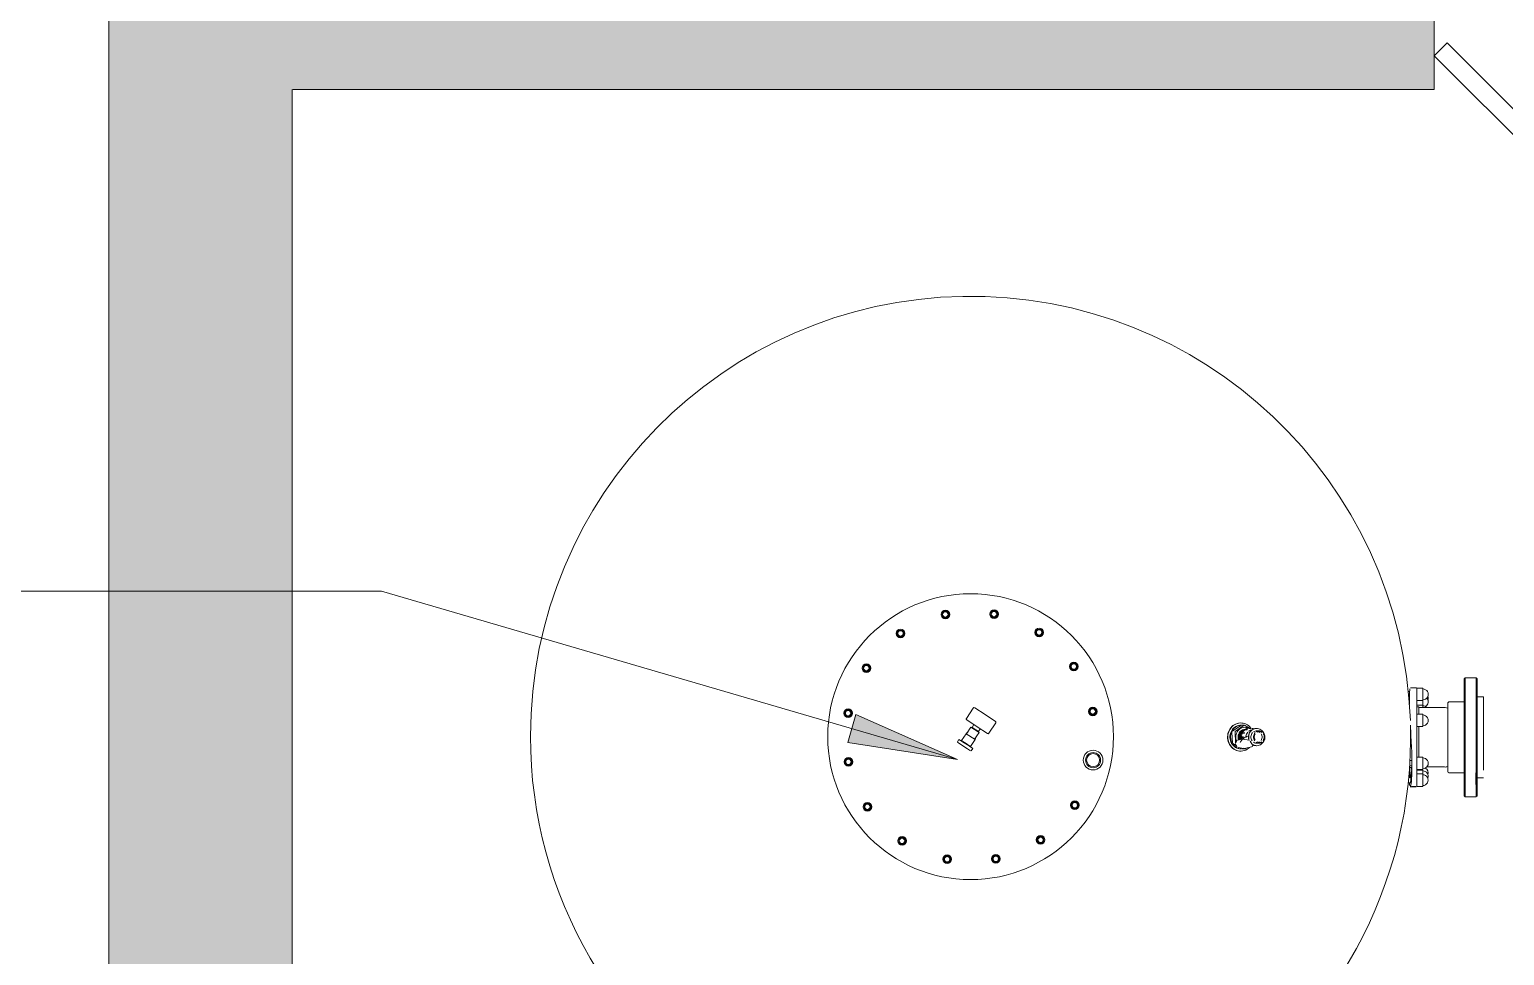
# Model space of a CAD drawing. Header units: millimetres. Extents: x 441156 to 441876, y 4514765 to 4515211.
# Drawn here: x 441238.11 to 441242.132, y 4514795.727 to 4514798.25 of the extents above; entities that cross this region are included whole.
import ezdxf

# ---------------------------------------------------------------- set-up
doc = ezdxf.new("R2010")
doc.units = ezdxf.units.MM
doc.linetypes.add('CONTINUA', pattern=[0])
for name, color, linetype, lineweight in [('_CAVITI-AUX', 2, 'Continuous', 5), ('A-DETL-THIN', 7, 'Continuous', 9), ('G-ANNO-TEXT', 7, 'Continuous', 9)]:
    doc.layers.add(name, color=color, linetype=linetype, lineweight=lineweight)
doc.layers.add('A-DETL', color=7, linetype='Continuous', lineweight=50, true_color=0x008000)

msp = doc.modelspace()

# ---------------------------------------------------------------- hatches: boundary and pattern name
at = {"layer": '_CAVITI-AUX', "linetype": 'CONTINUA'}
h = msp.add_hatch(color=254, dxfattribs=at)
h.dxf.hatch_style = 1
h.paths.add_polyline_path([(441245.72737469, 4514800.83348909), (441238.32672063, 4514800.83348909), (441238.32672063, 4514796.71957894), (441238.82672063, 4514796.71957894), (441238.82672063, 4514798.08601725), (441241.94041904, 4514798.08601725), (441241.94041904, 4514798.28601724), (441238.82672063, 4514798.28601724), (441238.82672063, 4514800.33348909), (441245.22737469, 4514800.33348909), (441245.22737469, 4514798.28601724), (441243.34041904, 4514798.28601724), (441243.34041904, 4514798.08601725), (441245.22737469, 4514798.08601725), (441245.22737469, 4514790.33348909), (441238.82672063, 4514790.33348909), (441238.82672063, 4514791.19053393), (441238.32672063, 4514791.19053393), (441238.32672063, 4514789.83348909), (441245.72737469, 4514789.83348909)])
h = msp.add_hatch(color=254, dxfattribs=at)
h.dxf.hatch_style = 1
h.paths.add_polyline_path([(441238.82672063, 4514796.71957894), (441238.32672063, 4514796.71957894), (441238.32672063, 4514795.63989034), (441238.82672063, 4514795.63989034)], flags=17)
at = {"layer": 'G-ANNO-TEXT'}
msp.add_hatch(color=256, dxfattribs=at).paths.add_polyline_path([(441240.64026266, 4514796.26104272), (441240.36336975, 4514796.38306825), (441240.34122211, 4514796.30724518)])

# ---------------------------------------------------------------- linework, layer by layer
at = {"layer": 'A-DETL', "color": 7, "lineweight": 18}
for p, q in [((441242.02517236, 4514796.48309943, -0.00000053), (441242.02222364, 4514796.48019799, -0.00000053)), ((441242.02222364, 4514796.48019799, -0.00000053), (441242.02222364, 4514796.16216147, -0.00000053)), ((441242.02482654, 4514796.15921275, -0.00000053), (441242.02482654, 4514796.48313884, -0.00000053)), ((441242.02482654, 4514796.48313884, -0.00000053), (441242.02508467, 4514796.41761742, -0.00000053)), ((441242.05462019, 4514796.48309943, -0.00000053), (441242.02517236, 4514796.48309943, -0.00000053)), ((441242.0545325, 4514796.41757801, -0.00000053), (441242.0545325, 4514796.48309943, -0.00000053)), ((441242.0545325, 4514796.48309943, -0.00000053), (441242.0545325, 4514796.15917334, -0.00000053)), ((441242.0571354, 4514796.4801507, -0.00000053), (441242.05462019, 4514796.48309943, -0.00000053)), ((441242.0571354, 4514796.16211418, -0.00000053), (441242.0571354, 4514796.4801507, -0.00000053)), ((441241.87326327, 4514796.44564602, -0.00000053), (441241.86995921, 4514796.44564602, -0.00000053)), ((441241.87313562, 4514796.444185, -0.00000053), (441241.87282576, 4514796.43729847, -0.00000053)), ((441241.87360378, 4514796.44954363, -0.00000053), (441241.87313562, 4514796.444185, -0.00000053)), ((441241.87419806, 4514796.45333264, -0.00000053), (441241.87360378, 4514796.44954363, -0.00000053)), ((441241.89190421, 4514796.4560267, -0.00000053), (441241.87545282, 4514796.4560267, -0.00000053)), ((441241.89188429, 4514796.45592805, -0.00000053), (441241.87866531, 4514796.45592805, -0.00000053)), ((441241.89335158, 4514796.45211532, -0.00000053), (441241.89335158, 4514796.42772539, -0.00000053)), ((441241.90950668, 4514796.45516802, -0.00000053), (441241.8933557, 4514796.45516802, -0.00000053)), ((441241.8933557, 4514796.45516802, -0.00000053), (441241.8933557, 4514796.42815845, -0.00000053)), ((441241.90950668, 4514796.42456855, -0.00000053), (441241.90950668, 4514796.45516802, -0.00000053)), ((441240.6835188, 4514796.40102584, -0.00000053), (441240.66490951, 4514796.37273212, -0.00000053)), ((441240.68759733, 4514796.40186796, -0.00000053), (441240.71589105, 4514796.38325866, -0.00000053)), ((441241.87282576, 4514796.43729847, -0.00000053), (441241.87270704, 4514796.42892837, -0.00000053)), ((441241.87270704, 4514796.42892837, -0.00000053), (441241.87280148, 4514796.4191502, -0.00000053)), ((441241.87280148, 4514796.4191502, -0.00000053), (441241.87301287, 4514796.4109981, -0.00000053)), ((441241.89335158, 4514796.42772539, -0.00000053), (441241.89325538, 4514796.38023085, -0.00000053)), ((441241.89841412, 4514796.40379917, -0.00000053), (441241.89330312, 4514796.40379917, -0.00000053)), ((441241.90948126, 4514796.40920556, -0.00000053), (441241.89331407, 4514796.40920556, -0.00000053)), ((441241.89333862, 4514796.42132469, -0.00000053), (441241.90950668, 4514796.42132469, -0.00000053)), ((441241.89841412, 4514796.38422543, -0.00000053), (441241.89841412, 4514796.40379917, -0.00000053)), ((441241.9705855, 4514796.40223022, -0.00000053), (441241.89841412, 4514796.40223022, -0.00000053)), ((441241.90948126, 4514796.40223022, -0.00000053), (441241.90948126, 4514796.40920556, -0.00000053)), ((441241.90949049, 4514796.40920556, -0.00000053), (441241.90949049, 4514796.42152526, -0.00000053)), ((441241.90950668, 4514796.42132469, -0.00000053), (441241.90950668, 4514796.42456855, -0.00000053)), ((441241.97771396, 4514796.227742, -0.00000053), (441241.97771396, 4514796.41473569, -0.00000053)), ((441242.02222364, 4514796.41762136, -0.00000053), (441241.98147637, 4514796.41762136, -0.00000053)), ((441242.07489763, 4514796.43153814, -0.00000053), (441242.057496, 4514796.43153814, -0.00000053)), ((441242.07489763, 4514796.23197636, -0.00000053), (441242.07489763, 4514796.43153814, -0.00000053)), ((441240.69404535, 4514796.3500443, -0.00000053), (441240.66575163, 4514796.36865359, -0.00000053)), ((441240.71589105, 4514796.38325866, -0.00000053), (441240.74418476, 4514796.36464937, -0.00000053)), ((441240.72641759, 4514796.33227713, -0.00000053), (441240.74502689, 4514796.36057085, -0.00000053)), ((441241.39893819, 4514796.35745473, -0.00000053), (441241.39523048, 4514796.3555399, -0.00000053)), ((441241.39979092, 4514796.35745359, -0.00000053), (441241.39608321, 4514796.35553876, -0.00000053)), ((441241.4028258, 4514796.35889005, -0.00000053), (441241.39893819, 4514796.35745473, -0.00000053)), ((441241.40367853, 4514796.35888891, -0.00000053), (441241.39979092, 4514796.35745359, -0.00000053)), ((441241.40684073, 4514796.35982644, -0.00000053), (441241.4028258, 4514796.35889005, -0.00000053)), ((441241.40769347, 4514796.35982529, -0.00000053), (441241.40367853, 4514796.35888891, -0.00000053)), ((441241.41092869, 4514796.36025123, -0.00000053), (441241.40684073, 4514796.35982644, -0.00000053)), ((441241.41178143, 4514796.36025009, -0.00000053), (441241.40769347, 4514796.35982529, -0.00000053)), ((441241.41588714, 4514796.36015753, -0.00000053), (441241.41178143, 4514796.36025009, -0.00000053)), ((441241.41995507, 4514796.3595489, -0.00000053), (441241.41588714, 4514796.36015753, -0.00000053)), ((441241.42393022, 4514796.3584324, -0.00000053), (441241.41995507, 4514796.3595489, -0.00000053)), ((441241.42775883, 4514796.35682315, -0.00000053), (441241.42393022, 4514796.3584324, -0.00000053)), ((441241.89323666, 4514796.36624061, -0.00000053), (441241.89323666, 4514796.24724959, -0.00000053)), ((441241.90941174, 4514796.38422543, -0.00000053), (441241.89326075, 4514796.38422543, -0.00000053)), ((441241.89326075, 4514796.38422543, -0.00000053), (441241.89326075, 4514796.35038211, -0.00000053)), ((441241.90941174, 4514796.35038211, -0.00000053), (441241.90941174, 4514796.38422543, -0.00000053)), ((441240.66394354, 4514796.33107174, -0.00000053), (441240.65180705, 4514796.31261932, -0.00000053)), ((441240.68854677, 4514796.31488975, -0.00000053), (441240.66394354, 4514796.33107174, -0.00000053)), ((441240.6773102, 4514796.34871507, -0.00000053), (441240.6651737, 4514796.33026264, -0.00000053)), ((441240.69945311, 4514796.33415127, -0.00000053), (441240.6773102, 4514796.34871507, -0.00000053)), ((441240.68057962, 4514796.34832703, -0.00000053), (441240.68543422, 4514796.355708, -0.00000053)), ((441240.69780189, 4514796.33699963, -0.00000053), (441240.68057962, 4514796.34832703, -0.00000053)), ((441240.68057962, 4514796.34832703, -0.00000053), (441240.68352849, 4514796.34607088, -0.00000053)), ((441240.68731661, 4514796.31569885, -0.00000053), (441240.69945311, 4514796.33415127, -0.00000053)), ((441240.72233907, 4514796.33143501, -0.00000053), (441240.69404535, 4514796.3500443, -0.00000053)), ((441240.69449742, 4514796.33885007, -0.00000053), (441240.69780189, 4514796.33699963, -0.00000053)), ((441240.69780189, 4514796.33699963, -0.00000053), (441240.70265648, 4514796.3443806, -0.00000053)), ((441241.37725997, 4514796.32722958, -0.00000053), (441241.37693513, 4514796.32279163, -0.00000053)), ((441241.37693513, 4514796.32279163, -0.00000053), (441241.37708774, 4514796.31834291, -0.00000053)), ((441241.37708774, 4514796.31834291, -0.00000053), (441241.37771574, 4514796.3139436, -0.00000053)), ((441241.37805787, 4514796.33159675, -0.00000053), (441241.37725997, 4514796.32722958, -0.00000053)), ((441241.37811271, 4514796.32722844, -0.00000053), (441241.37778787, 4514796.32279048, -0.00000053)), ((441241.37778787, 4514796.32279048, -0.00000053), (441241.37794048, 4514796.31834177, -0.00000053)), ((441241.37794048, 4514796.31834177, -0.00000053), (441241.37856848, 4514796.31394246, -0.00000053)), ((441241.37931804, 4514796.33583409, -0.00000053), (441241.37805787, 4514796.33159675, -0.00000053)), ((441241.37891061, 4514796.33159561, -0.00000053), (441241.37811271, 4514796.32722844, -0.00000053)), ((441241.38017078, 4514796.33583294, -0.00000053), (441241.37891061, 4514796.33159561, -0.00000053)), ((441241.38102343, 4514796.33988428, -0.00000053), (441241.37931804, 4514796.33583409, -0.00000053)), ((441241.38187617, 4514796.33988314, -0.00000053), (441241.38017078, 4514796.33583294, -0.00000053)), ((441241.38315099, 4514796.34369257, -0.00000053), (441241.38102343, 4514796.33988428, -0.00000053)), ((441241.38400373, 4514796.34369143, -0.00000053), (441241.38187617, 4514796.33988314, -0.00000053)), ((441241.38567195, 4514796.34720744, -0.00000053), (441241.38315099, 4514796.34369257, -0.00000053)), ((441241.38330941, 4514796.3245883, -0.00000053), (441241.38324716, 4514796.32043803, -0.00000053)), ((441241.38324716, 4514796.32043803, -0.00000053), (441241.383675, 4514796.31631332, -0.00000053)), ((441241.38386071, 4514796.32869599, -0.00000053), (441241.38330941, 4514796.3245883, -0.00000053)), ((441241.38489203, 4514796.33269363, -0.00000053), (441241.38386071, 4514796.32869599, -0.00000053)), ((441241.38652468, 4514796.3472063, -0.00000053), (441241.38400373, 4514796.34369143, -0.00000053)), ((441241.38638641, 4514796.33651561, -0.00000053), (441241.38489203, 4514796.33269363, -0.00000053)), ((441241.38523688, 4514796.32043537, -0.00000053), (441241.38529913, 4514796.32458564, -0.00000053)), ((441241.38566471, 4514796.31631065, -0.00000053), (441241.38523688, 4514796.32043537, -0.00000053)), ((441241.38529913, 4514796.32458564, -0.00000053), (441241.38585043, 4514796.32869332, -0.00000053)), ((441241.3885522, 4514796.35038137, -0.00000053), (441241.38567195, 4514796.34720744, -0.00000053)), ((441241.38585043, 4514796.32869332, -0.00000053), (441241.38688174, 4514796.33269097, -0.00000053)), ((441241.38831932, 4514796.34009914, -0.00000053), (441241.38638641, 4514796.33651561, -0.00000053)), ((441241.38940494, 4514796.35038023, -0.00000053), (441241.38652468, 4514796.3472063, -0.00000053)), ((441241.38688174, 4514796.33269097, -0.00000053), (441241.38837613, 4514796.33651294, -0.00000053)), ((441241.39065904, 4514796.3433854, -0.00000053), (441241.38831932, 4514796.34009914, -0.00000053)), ((441241.38837613, 4514796.33651294, -0.00000053), (441241.39030904, 4514796.34009648, -0.00000053)), ((441241.3917528, 4514796.35317143, -0.00000053), (441241.3885522, 4514796.35038137, -0.00000053)), ((441241.38900521, 4514796.33560138, -0.00000053), (441241.39001091, 4514796.30628467, -0.00000053)), ((441241.39260554, 4514796.35317029, -0.00000053), (441241.38940494, 4514796.35038023, -0.00000053)), ((441241.41306387, 4514796.35354881, -0.00000053), (441241.39014626, 4514796.3379408, -0.00000053)), ((441241.39030904, 4514796.34009648, -0.00000053), (441241.39264876, 4514796.34338274, -0.00000053)), ((441241.39336713, 4514796.34632043, -0.00000053), (441241.39065904, 4514796.3433854, -0.00000053)), ((441241.39523048, 4514796.3555399, -0.00000053), (441241.3917528, 4514796.35317143, -0.00000053)), ((441241.39608321, 4514796.35553876, -0.00000053), (441241.39260554, 4514796.35317029, -0.00000053)), ((441241.39264876, 4514796.34338274, -0.00000053), (441241.39535685, 4514796.34631777, -0.00000053)), ((441241.39639913, 4514796.34885603, -0.00000053), (441241.39336713, 4514796.34632043, -0.00000053)), ((441241.39535685, 4514796.34631777, -0.00000053), (441241.39838885, 4514796.34885336, -0.00000053)), ((441241.39970525, 4514796.35095056, -0.00000053), (441241.39639913, 4514796.34885603, -0.00000053)), ((441241.39749477, 4514796.33669186, -0.00000053), (441241.39857157, 4514796.3053025, -0.00000053)), ((441241.4226183, 4514796.35423688, -0.00000053), (441241.39781224, 4514796.33734274, -0.00000053)), ((441241.39838885, 4514796.34885336, -0.00000053), (441241.40169497, 4514796.3509479, -0.00000053)), ((441241.39967744, 4514796.32560358, -0.00000053), (441241.39944722, 4514796.32191444, -0.00000053)), ((441241.39944722, 4514796.32191444, -0.00000053), (441241.39969284, 4514796.31822658, -0.00000053)), ((441241.40037903, 4514796.3292222, -0.00000053), (441241.39967744, 4514796.32560358, -0.00000053)), ((441241.39969284, 4514796.31822658, -0.00000053), (441241.40040954, 4514796.31461177, -0.00000053)), ((441241.40323122, 4514796.35256964, -0.00000053), (441241.39970525, 4514796.35095056, -0.00000053)), ((441241.40153833, 4514796.33269986, -0.00000053), (441241.40037903, 4514796.3292222, -0.00000053)), ((441241.40313278, 4514796.33596887, -0.00000053), (441241.40153833, 4514796.33269986, -0.00000053)), ((441241.40169497, 4514796.3509479, -0.00000053), (441241.40522094, 4514796.35256697, -0.00000053)), ((441241.40513135, 4514796.33896561, -0.00000053), (441241.40313278, 4514796.33596887, -0.00000053)), ((441241.40691913, 4514796.35368668, -0.00000053), (441241.40323122, 4514796.35256964, -0.00000053)), ((441241.40749513, 4514796.34163174, -0.00000053), (441241.40513135, 4514796.33896561, -0.00000053)), ((441241.40522094, 4514796.35256697, -0.00000053), (441241.40890885, 4514796.35368401, -0.00000053)), ((441241.40578976, 4514796.32037972, -0.00000053), (441241.40579927, 4514796.3236971, -0.00000053)), ((441241.40627126, 4514796.31710376, -0.00000053), (441241.40578976, 4514796.32037972, -0.00000053)), ((441241.40579927, 4514796.3236971, -0.00000053), (441241.40629953, 4514796.32696998, -0.00000053)), ((441241.40728124, 4514796.31377802, -0.00000053), (441241.40627126, 4514796.31710376, -0.00000053)), ((441241.40629953, 4514796.32696998, -0.00000053), (441241.40727759, 4514796.33011361, -0.00000053)), ((441241.41070842, 4514796.35428333, -0.00000053), (441241.40691913, 4514796.35368668, -0.00000053)), ((441241.40727759, 4514796.33011361, -0.00000053), (441241.40870813, 4514796.33304655, -0.00000053)), ((441241.41017812, 4514796.34391538, -0.00000053), (441241.40749513, 4514796.34163174, -0.00000053)), ((441241.40766316, 4514796.32053311, -0.00000053), (441241.40799704, 4514796.32557129, -0.00000053)), ((441241.40846575, 4514796.31557934, -0.00000053), (441241.40766316, 4514796.32053311, -0.00000053)), ((441241.40799704, 4514796.32557129, -0.00000053), (441241.40945486, 4514796.33039537, -0.00000053)), ((441241.40870813, 4514796.33304655, -0.00000053), (441241.41055408, 4514796.33569284, -0.00000053)), ((441241.40890885, 4514796.35368401, -0.00000053), (441241.41269814, 4514796.35428067, -0.00000053)), ((441241.40945486, 4514796.33039537, -0.00000053), (441241.41195143, 4514796.33471549, -0.00000053)), ((441241.41312809, 4514796.34577208, -0.00000053), (441241.41017812, 4514796.34391538, -0.00000053)), ((441241.41313711, 4514796.35438458, -0.00000053), (441241.41070842, 4514796.35428333, -0.00000053)), ((441241.41195143, 4514796.33471549, -0.00000053), (441241.41534349, 4514796.33827016, -0.00000053)), ((441241.41259733, 4514796.32076171, -0.00000053), (441241.41267491, 4514796.3243075, -0.00000053)), ((441241.41299682, 4514796.31724158, -0.00000053), (441241.41259733, 4514796.32076171, -0.00000053)), ((441241.41267491, 4514796.3243075, -0.00000053), (441241.41322789, 4514796.32780336, -0.00000053)), ((441241.41269814, 4514796.35428067, -0.00000053), (441241.41512683, 4514796.35438458, -0.00000053)), ((441241.41276765, 4514796.33798396, -0.00000053), (441241.41529149, 4514796.33986056, -0.00000053)), ((441241.41628764, 4514796.3471657, -0.00000053), (441241.41312809, 4514796.34577208, -0.00000053)), ((441241.41322789, 4514796.32780336, -0.00000053), (441241.4142445, 4514796.3311748, -0.00000053)), ((441241.4142445, 4514796.3311748, -0.00000053), (441241.41570306, 4514796.33434996, -0.00000053)), ((441241.4226183, 4514796.35423688, -0.00000053), (441241.41428742, 4514796.35423688, -0.00000053)), ((441241.4148713, 4514796.32075867, -0.00000053), (441241.41494887, 4514796.32430445, -0.00000053)), ((441241.41527078, 4514796.31723853, -0.00000053), (441241.4148713, 4514796.32075867, -0.00000053)), ((441241.41494887, 4514796.32430445, -0.00000053), (441241.41550186, 4514796.32780032, -0.00000053)), ((441241.41529149, 4514796.33986056, -0.00000053), (441241.41806025, 4514796.34127403, -0.00000053)), ((441241.41534349, 4514796.33827016, -0.00000053), (441241.4194352, 4514796.34084927, -0.00000053)), ((441241.41550186, 4514796.32780032, -0.00000053), (441241.41651846, 4514796.33117176, -0.00000053)), ((441241.41552341, 4514796.32207876, -0.00000053), (441241.42063983, 4514796.32207876, -0.00000053)), ((441241.42070818, 4514796.32007943, -0.00000053), (441241.41559177, 4514796.32007943, -0.00000053)), ((441241.41570306, 4514796.33434996, -0.00000053), (441241.41757249, 4514796.33726116, -0.00000053)), ((441241.41959525, 4514796.34806911, -0.00000053), (441241.41628764, 4514796.3471657, -0.00000053)), ((441241.41651846, 4514796.33117176, -0.00000053), (441241.41797702, 4514796.33434692, -0.00000053)), ((441241.42519119, 4514796.32114791, -0.00000053), (441241.41729947, 4514796.31577327, -0.00000053)), ((441241.41757249, 4514796.33726116, -0.00000053), (441241.41981294, 4514796.33984636, -0.00000053)), ((441241.42274752, 4514796.3320725, -0.00000053), (441241.4176311, 4514796.3320725, -0.00000053)), ((441241.41797702, 4514796.33434692, -0.00000053), (441241.41984645, 4514796.33725812, -0.00000053)), ((441241.41806025, 4514796.34127403, -0.00000053), (441241.42100221, 4514796.34218778, -0.00000053)), ((441241.41849091, 4514796.33384216, -0.00000053), (441241.42360733, 4514796.33384216, -0.00000053)), ((441241.4194352, 4514796.34084927, -0.00000053), (441241.42188853, 4514796.34163079, -0.00000053)), ((441241.42298655, 4514796.34846472, -0.00000053), (441241.41959525, 4514796.34806911, -0.00000053)), ((441241.41981294, 4514796.33984636, -0.00000053), (441241.42237667, 4514796.34205045, -0.00000053)), ((441241.41984645, 4514796.33725812, -0.00000053), (441241.42208691, 4514796.33984331, -0.00000053)), ((441241.42208691, 4514796.33984331, -0.00000053), (441241.42465064, 4514796.34204741, -0.00000053)), ((441241.42237667, 4514796.34205045, -0.00000053), (441241.42520903, 4514796.34382647, -0.00000053)), ((441241.42639554, 4514796.34834485, -0.00000053), (441241.42298655, 4514796.34846472, -0.00000053)), ((441241.43690333, 4514796.3462598, -0.00000053), (441241.42313126, 4514796.35415156, -0.00000053)), ((441241.42465064, 4514796.34204741, -0.00000053), (441241.427483, 4514796.34382342, -0.00000053)), ((441241.43004497, 4514796.34135471, -0.00000053), (441241.42492855, 4514796.34135471, -0.00000053)), ((441241.42520903, 4514796.34382647, -0.00000053), (441241.42824966, 4514796.34513655, -0.00000053)), ((441241.4311122, 4514796.34254575, -0.00000053), (441241.42544538, 4514796.34254575, -0.00000053)), ((441241.42975586, 4514796.34771181, -0.00000053), (441241.42639554, 4514796.34834485, -0.00000053)), ((441241.43091756, 4514796.32415714, -0.00000053), (441241.42693878, 4514796.32144739, -0.00000053)), ((441241.42693878, 4514796.32144739, -0.00000053), (441241.42702388, 4514796.3239075, -0.00000053)), ((441241.42702388, 4514796.3239075, -0.00000053), (441241.42756562, 4514796.32707577, -0.00000053)), ((441241.427483, 4514796.34382342, -0.00000053), (441241.43052362, 4514796.34513351, -0.00000053)), ((441241.42756562, 4514796.32707577, -0.00000053), (441241.428581, 4514796.33010428, -0.00000053)), ((441241.43138911, 4514796.3547429, -0.00000053), (441241.42775883, 4514796.35682315, -0.00000053)), ((441241.42824966, 4514796.34513655, -0.00000053), (441241.43143374, 4514796.34595278, -0.00000053)), ((441241.428581, 4514796.33010428, -0.00000053), (441241.43004232, 4514796.33291041, -0.00000053)), ((441241.4330021, 4514796.34657794, -0.00000053), (441241.42975586, 4514796.34771181, -0.00000053)), ((441241.43004232, 4514796.33291041, -0.00000053), (441241.43190972, 4514796.33541763, -0.00000053)), ((441241.43052362, 4514796.34513351, -0.00000053), (441241.43370771, 4514796.34594973, -0.00000053)), ((441241.43477198, 4514796.35221979, -0.00000053), (441241.43138911, 4514796.3547429, -0.00000053)), ((441241.43143374, 4514796.34595278, -0.00000053), (441241.43469343, 4514796.34625775, -0.00000053)), ((441241.43370771, 4514796.34594973, -0.00000053), (441241.43696739, 4514796.34625471, -0.00000053)), ((441241.43413225, 4514796.33755754, -0.00000053), (441241.4366493, 4514796.33927177, -0.00000053)), ((441241.43458295, 4514796.32281799, -0.00000053), (441241.43494735, 4514796.32631687, -0.00000053)), ((441241.43470366, 4514796.31929942, -0.00000053), (441241.43458295, 4514796.32281799, -0.00000053)), ((441241.43530676, 4514796.31583977, -0.00000053), (441241.43470366, 4514796.31929942, -0.00000053)), ((441241.43786169, 4514796.34928793, -0.00000053), (441241.43477198, 4514796.35221979, -0.00000053)), ((441241.43494735, 4514796.32631687, -0.00000053), (441241.43578871, 4514796.3297179, -0.00000053)), ((441241.43552876, 4514796.34544576, -0.00000053), (441241.44064517, 4514796.34544576, -0.00000053)), ((441241.43578871, 4514796.3297179, -0.00000053), (441241.43708824, 4514796.33294513, -0.00000053)), ((441241.44158577, 4514796.3460476, -0.00000053), (441241.43646935, 4514796.3460476, -0.00000053)), ((441241.4366493, 4514796.33927177, -0.00000053), (441241.4393922, 4514796.34051356, -0.00000053)), ((441241.43696739, 4514796.34625471, -0.00000053), (441241.44021023, 4514796.3460476, -0.00000053)), ((441241.43708824, 4514796.33294513, -0.00000053), (441241.43881691, 4514796.33592644, -0.00000053)), ((441241.44056587, 4514796.3460476, -0.00000053), (441241.43786169, 4514796.34928793, -0.00000053)), ((441241.43881691, 4514796.33592644, -0.00000053), (441241.4409361, 4514796.33859525, -0.00000053)), ((441241.4393922, 4514796.34051356, -0.00000053), (441241.44228614, 4514796.34124905, -0.00000053)), ((441241.44115386, 4514796.32607432, -0.00000053), (441241.44071518, 4514796.32307606, -0.00000053)), ((441241.44071518, 4514796.32307606, -0.00000053), (441241.44077737, 4514796.32004119, -0.00000053)), ((441241.44077737, 4514796.32004119, -0.00000053), (441241.44133844, 4514796.31706724, -0.00000053)), ((441241.4409361, 4514796.33859525, -0.00000053), (441241.44339847, 4514796.34089193, -0.00000053)), ((441241.44207933, 4514796.3289396, -0.00000053), (441241.44115386, 4514796.32607432, -0.00000053)), ((441241.44133844, 4514796.31706724, -0.00000053), (441241.44238035, 4514796.31424981, -0.00000053)), ((441241.44346183, 4514796.3315798, -0.00000053), (441241.44207933, 4514796.3289396, -0.00000053)), ((441241.44339847, 4514796.34089193, -0.00000053), (441241.44614902, 4514796.34276519, -0.00000053)), ((441241.44525693, 4514796.33391006, -0.00000053), (441241.44346183, 4514796.3315798, -0.00000053)), ((441241.44855782, 4514796.34417394, -0.00000053), (441241.44558053, 4514796.34276595, -0.00000053)), ((441241.44614902, 4514796.34276519, -0.00000053), (441241.44912631, 4514796.34417318, -0.00000053)), ((441241.44984274, 4514796.33735358, -0.00000053), (441241.44740694, 4514796.3358555, -0.00000053)), ((441241.44782131, 4514796.32306655, -0.00000053), (441241.44826, 4514796.32606481, -0.00000053)), ((441241.4478835, 4514796.32003168, -0.00000053), (441241.44782131, 4514796.32306655, -0.00000053)), ((441241.44844457, 4514796.31705773, -0.00000053), (441241.4478835, 4514796.32003168, -0.00000053)), ((441241.44826, 4514796.32606481, -0.00000053), (441241.44918547, 4514796.32893009, -0.00000053)), ((441241.44948649, 4514796.3142403, -0.00000053), (441241.44844457, 4514796.31705773, -0.00000053)), ((441241.45169533, 4514796.34508521, -0.00000053), (441241.44855782, 4514796.34417394, -0.00000053)), ((441241.44912631, 4514796.34417318, -0.00000053), (441241.45226382, 4514796.34508444, -0.00000053)), ((441241.44918547, 4514796.32893009, -0.00000053), (441241.45056797, 4514796.33157028, -0.00000053)), ((441241.450096, 4514796.32486133, -0.00000053), (441241.44982376, 4514796.32207767, -0.00000053)), ((441241.44982376, 4514796.32207767, -0.00000053), (441241.45004238, 4514796.31928858, -0.00000053)), ((441241.45248606, 4514796.33835615, -0.00000053), (441241.44984274, 4514796.33735358, -0.00000053)), ((441241.45004238, 4514796.31928858, -0.00000053), (441241.45074398, 4514796.31659486, -0.00000053)), ((441241.45084927, 4514796.32753895, -0.00000053), (441241.450096, 4514796.32486133, -0.00000053)), ((441241.45056797, 4514796.33157028, -0.00000053), (441241.45236307, 4514796.33390055, -0.00000053)), ((441241.45205634, 4514796.33001374, -0.00000053), (441241.45084927, 4514796.32753895, -0.00000053)), ((441241.45492299, 4514796.34547939, -0.00000053), (441241.45169533, 4514796.34508521, -0.00000053)), ((441241.45226382, 4514796.34508444, -0.00000053), (441241.45549148, 4514796.34547863, -0.00000053)), ((441241.45525193, 4514796.33883099, -0.00000053), (441241.45248606, 4514796.33835615, -0.00000053)), ((441241.45451308, 4514796.33584599, -0.00000053), (441241.45694888, 4514796.33734407, -0.00000053)), ((441241.45549148, 4514796.34547863, -0.00000053), (441241.45873717, 4514796.34534693, -0.00000053)), ((441241.46342787, 4514796.3388598, -0.00000053), (441241.45632173, 4514796.3388598, -0.00000053)), ((441241.45694888, 4514796.33734407, -0.00000053), (441241.4595922, 4514796.33834664, -0.00000053)), ((441241.46034091, 4514796.33627089, -0.00000053), (441241.45789211, 4514796.33538242, -0.00000053)), ((441241.45873717, 4514796.34534693, -0.00000053), (441241.46192841, 4514796.34469228, -0.00000053)), ((441241.4595922, 4514796.33834664, -0.00000053), (441241.46235807, 4514796.33882148, -0.00000053)), ((441241.46290046, 4514796.33664094, -0.00000053), (441241.46034091, 4514796.33627089, -0.00000053)), ((441241.46192841, 4514796.34469228, -0.00000053), (441241.46499389, 4514796.34352932, -0.00000053)), ((441241.46463369, 4514796.33461035, -0.00000053), (441241.46229621, 4514796.33579912, -0.00000053)), ((441241.46235807, 4514796.33882148, -0.00000053), (441241.46515759, 4514796.33875332, -0.00000053)), ((441241.46547825, 4514796.3364792, -0.00000053), (441241.46290046, 4514796.33664094, -0.00000053)), ((441241.46499389, 4514796.34352932, -0.00000053), (441241.46786514, 4514796.34188402, -0.00000053)), ((441241.46515759, 4514796.33875332, -0.00000053), (441241.4679008, 4514796.33814437, -0.00000053)), ((441241.46798112, 4514796.33579152, -0.00000053), (441241.46547825, 4514796.3364792, -0.00000053)), ((441241.46786514, 4514796.34188402, -0.00000053), (441241.47047803, 4514796.33979313, -0.00000053)), ((441241.4679008, 4514796.33814437, -0.00000053), (441241.47049951, 4514796.33701418, -0.00000053)), ((441241.4703186, 4514796.33460275, -0.00000053), (441241.46798112, 4514796.33579152, -0.00000053)), ((441241.46985688, 4514796.3285478, -0.00000053), (441241.4684836, 4514796.33091796, -0.00000053)), ((441241.46972706, 4514796.31505471, -0.00000053), (441241.4707117, 4514796.31764264, -0.00000053)), ((441241.47079151, 4514796.32593862, -0.00000053), (441241.46985688, 4514796.3285478, -0.00000053)), ((441241.47047803, 4514796.33979313, -0.00000053), (441241.47277418, 4514796.33730335, -0.00000053)), ((441241.47049951, 4514796.33701418, -0.00000053), (441241.4728702, 4514796.33539909, -0.00000053)), ((441241.4707117, 4514796.31764264, -0.00000053), (441241.47122678, 4514796.3203857, -0.00000053)), ((441241.47125371, 4514796.32318475, -0.00000053), (441241.47079151, 4514796.32593862, -0.00000053)), ((441241.47122678, 4514796.3203857, -0.00000053), (441241.47125371, 4514796.32318475, -0.00000053)), ((441241.47277418, 4514796.33730335, -0.00000053), (441241.47470231, 4514796.33447032, -0.00000053)), ((441241.47554179, 4514796.32854019, -0.00000053), (441241.47416851, 4514796.33091035, -0.00000053)), ((441241.47470231, 4514796.33447032, -0.00000053), (441241.4761306, 4514796.33165062, -0.00000053)), ((441241.47493668, 4514796.33335101, -0.00000053), (441241.47663253, 4514796.33093576, -0.00000053)), ((441241.47541197, 4514796.31504711, -0.00000053), (441241.4763966, 4514796.31763503, -0.00000053)), ((441241.47647642, 4514796.32593102, -0.00000053), (441241.47554179, 4514796.32854019, -0.00000053)), ((441241.4763966, 4514796.31763503, -0.00000053), (441241.47691169, 4514796.32037809, -0.00000053)), ((441241.47693862, 4514796.32317714, -0.00000053), (441241.47647642, 4514796.32593102, -0.00000053)), ((441241.47663253, 4514796.33093576, -0.00000053), (441241.47790324, 4514796.32823097, -0.00000053)), ((441241.47691169, 4514796.32037809, -0.00000053), (441241.47693862, 4514796.32317714, -0.00000053)), ((441241.47790324, 4514796.32823097, -0.00000053), (441241.47870798, 4514796.32532357, -0.00000053)), ((441241.47883186, 4514796.31927826, -0.00000053), (441241.47814702, 4514796.31633464, -0.00000053)), ((441241.47870798, 4514796.32532357, -0.00000053), (441241.47902087, 4514796.32230702, -0.00000053)), ((441241.47902087, 4514796.32230702, -0.00000053), (441241.47883186, 4514796.31927826, -0.00000053)), ((441241.87600388, 4514796.34518284, -0.00000053), (441241.87626781, 4514796.34007265, -0.00000053)), ((441241.87626781, 4514796.34007265, -0.00000053), (441241.87703205, 4514796.32502519, -0.00000053)), ((441241.87703205, 4514796.32502519, -0.00000053), (441241.87776327, 4514796.30993381, -0.00000053)), ((441241.89326075, 4514796.35038211, -0.00000053), (441241.90941174, 4514796.35038211, -0.00000053)), ((441241.89825767, 4514796.26732039, -0.00000053), (441241.89825767, 4514796.35038211, -0.00000053)), ((441240.64019735, 4514796.30880013, -0.00000053), (441240.6446474, 4514796.31556602, -0.00000053)), ((441240.64942642, 4514796.30184885, -0.00000053), (441240.64040788, 4514796.3077805, -0.00000053)), ((441240.6446474, 4514796.31556602, -0.00000053), (441240.65367142, 4514796.30963076, -0.00000053)), ((441240.6674635, 4514796.28998553, -0.00000053), (441240.64942642, 4514796.30184885, -0.00000053)), ((441240.65180705, 4514796.31261932, -0.00000053), (441240.67641028, 4514796.29643732, -0.00000053)), ((441240.65451487, 4514796.30907601, -0.00000053), (441240.67208426, 4514796.2975203, -0.00000053)), ((441240.67648205, 4514796.28405387, -0.00000053), (441240.6674635, 4514796.28998553, -0.00000053)), ((441240.6729277, 4514796.29696555, -0.00000053), (441240.68195172, 4514796.29103029, -0.00000053)), ((441240.67641028, 4514796.29643732, -0.00000053), (441240.68854677, 4514796.31488975, -0.00000053)), ((441240.68195172, 4514796.29103029, -0.00000053), (441240.67750168, 4514796.2842644, -0.00000053)), ((441241.37771574, 4514796.3139436, -0.00000053), (441241.37881064, 4514796.30965318, -0.00000053)), ((441241.37856848, 4514796.31394246, -0.00000053), (441241.37966337, 4514796.30965203, -0.00000053)), ((441241.37881064, 4514796.30965318, -0.00000053), (441241.38035762, 4514796.30552967, -0.00000053)), ((441241.37966337, 4514796.30965203, -0.00000053), (441241.38121035, 4514796.30552852, -0.00000053)), ((441241.38035762, 4514796.30552967, -0.00000053), (441241.38233577, 4514796.30162883, -0.00000053)), ((441241.38121035, 4514796.30552852, -0.00000053), (441241.38318851, 4514796.30162769, -0.00000053)), ((441241.38233577, 4514796.30162883, -0.00000053), (441241.38471834, 4514796.29800342, -0.00000053)), ((441241.38318851, 4514796.30162769, -0.00000053), (441241.38557108, 4514796.29800228, -0.00000053)), ((441241.383675, 4514796.31631332, -0.00000053), (441241.38458588, 4514796.31228189, -0.00000053)), ((441241.38458588, 4514796.31228189, -0.00000053), (441241.38596487, 4514796.30840995, -0.00000053)), ((441241.38471834, 4514796.29800342, -0.00000053), (441241.3874731, 4514796.29470247, -0.00000053)), ((441241.38557108, 4514796.29800228, -0.00000053), (441241.38832584, 4514796.29470133, -0.00000053)), ((441241.3865756, 4514796.31227923, -0.00000053), (441241.38566471, 4514796.31631065, -0.00000053)), ((441241.38596487, 4514796.30840995, -0.00000053), (441241.38778932, 4514796.30476107, -0.00000053)), ((441241.38795459, 4514796.30840729, -0.00000053), (441241.3865756, 4514796.31227923, -0.00000053)), ((441241.3874731, 4514796.29470247, -0.00000053), (441241.39056281, 4514796.29177062, -0.00000053)), ((441241.38778932, 4514796.30476107, -0.00000053), (441241.39002926, 4514796.30139516, -0.00000053)), ((441241.38977903, 4514796.3047584, -0.00000053), (441241.38795459, 4514796.30840729, -0.00000053)), ((441241.38832584, 4514796.29470133, -0.00000053), (441241.39141555, 4514796.29176948, -0.00000053)), ((441241.39201897, 4514796.3013925, -0.00000053), (441241.38977903, 4514796.3047584, -0.00000053)), ((441241.39002926, 4514796.30139516, -0.00000053), (441241.39264792, 4514796.29836749, -0.00000053)), ((441241.39056281, 4514796.29177062, -0.00000053), (441241.39394568, 4514796.28924751, -0.00000053)), ((441241.39130907, 4514796.30404415, -0.00000053), (441241.40119424, 4514796.29837969, -0.00000053)), ((441241.39141555, 4514796.29176948, -0.00000053), (441241.39479842, 4514796.28924636, -0.00000053)), ((441241.39463763, 4514796.29836483, -0.00000053), (441241.39201897, 4514796.3013925, -0.00000053)), ((441241.39264792, 4514796.29836749, -0.00000053), (441241.3956023, 4514796.29572778, -0.00000053)), ((441241.39394568, 4514796.28924751, -0.00000053), (441241.39757597, 4514796.28716726, -0.00000053)), ((441241.39759202, 4514796.29572512, -0.00000053), (441241.39463763, 4514796.29836483, -0.00000053)), ((441241.39479842, 4514796.28924636, -0.00000053), (441241.3984287, 4514796.28716611, -0.00000053)), ((441241.3956023, 4514796.29572778, -0.00000053), (441241.39884389, 4514796.29351938, -0.00000053)), ((441241.39757597, 4514796.28716726, -0.00000053), (441241.40140457, 4514796.285558, -0.00000053)), ((441241.4008336, 4514796.29351671, -0.00000053), (441241.39759202, 4514796.29572512, -0.00000053)), ((441241.3984287, 4514796.28716611, -0.00000053), (441241.40225731, 4514796.28555686, -0.00000053)), ((441241.40333708, 4514796.31299249, -0.00000053), (441241.39856964, 4514796.30535871, -0.00000053)), ((441241.39872187, 4514796.30264679, -0.00000053), (441241.40346434, 4514796.29446169, -0.00000053)), ((441241.39884389, 4514796.29351938, -0.00000053), (441241.40231946, 4514796.29177853, -0.00000053)), ((441241.40040954, 4514796.31461177, -0.00000053), (441241.40158336, 4514796.31114039, -0.00000053)), ((441241.40430918, 4514796.29177587, -0.00000053), (441241.4008336, 4514796.29351671, -0.00000053)), ((441241.40140457, 4514796.285558, -0.00000053), (441241.40537972, 4514796.28444151, -0.00000053)), ((441241.40225731, 4514796.28555686, -0.00000053), (441241.40623245, 4514796.28444037, -0.00000053)), ((441241.40231946, 4514796.29177853, -0.00000053), (441241.40597195, 4514796.29053384, -0.00000053)), ((441241.41729947, 4514796.31577327, -0.00000053), (441241.40333708, 4514796.31299249, -0.00000053)), ((441241.40796166, 4514796.29053117, -0.00000053), (441241.40430918, 4514796.29177587, -0.00000053)), ((441241.40537972, 4514796.28444151, -0.00000053), (441241.40944765, 4514796.28383287, -0.00000053)), ((441241.40553572, 4514796.29303204, -0.00000053), (441241.42113435, 4514796.29047366, -0.00000053)), ((441241.40597195, 4514796.29053384, -0.00000053), (441241.40974137, 4514796.28980573, -0.00000053)), ((441241.40623245, 4514796.28444037, -0.00000053), (441241.41030039, 4514796.28383173, -0.00000053)), ((441241.41173109, 4514796.28980306, -0.00000053), (441241.40796166, 4514796.29053117, -0.00000053)), ((441241.40944765, 4514796.28383287, -0.00000053), (441241.4121898, 4514796.2837136, -0.00000053)), ((441241.40974137, 4514796.28980573, -0.00000053), (441241.41305041, 4514796.28960202, -0.00000053)), ((441241.41030039, 4514796.28383173, -0.00000053), (441241.4144061, 4514796.28373918, -0.00000053)), ((441241.41504013, 4514796.28960202, -0.00000053), (441241.41173109, 4514796.28980306, -0.00000053)), ((441241.41186707, 4514796.30864217, -0.00000053), (441241.41809793, 4514796.31593229, -0.00000053)), ((441241.41252782, 4514796.29188524, -0.00000053), (441241.41523238, 4514796.29033546, -0.00000053)), ((441241.4144061, 4514796.28373918, -0.00000053), (441241.41849406, 4514796.28416397, -0.00000053)), ((441241.41644804, 4514796.28973489, -0.00000053), (441241.4247879, 4514796.28973489, -0.00000053)), ((441241.41849406, 4514796.28416397, -0.00000053), (441241.422509, 4514796.28510036, -0.00000053)), ((441241.41901786, 4514796.31578141, -0.00000053), (441241.43607982, 4514796.31298302, -0.00000053)), ((441241.42203102, 4514796.29048892, -0.00000053), (441241.43485048, 4514796.29304206, -0.00000053)), ((441241.422509, 4514796.28510036, -0.00000053), (441241.42639661, 4514796.28653567, -0.00000053)), ((441241.42533756, 4514796.28983631, -0.00000053), (441241.42805841, 4514796.29168934, -0.00000053)), ((441241.42639661, 4514796.28653567, -0.00000053), (441241.43010432, 4514796.28845051, -0.00000053)), ((441241.43010432, 4514796.28845051, -0.00000053), (441241.43358199, 4514796.29081898, -0.00000053)), ((441241.43358199, 4514796.29081898, -0.00000053), (441241.43683696, 4514796.29365643, -0.00000053)), ((441241.43485048, 4514796.29304206, -0.00000053), (441241.44573581, 4514796.29640861, -0.00000053)), ((441241.43621878, 4514796.31291832, -0.00000053), (441241.43530676, 4514796.31583977, -0.00000053)), ((441241.43844671, 4514796.3107144, -0.00000053), (441241.44552089, 4514796.29850495, -0.00000053)), ((441241.44238035, 4514796.31424981, -0.00000053), (441241.44386963, 4514796.31167944, -0.00000053)), ((441241.44416451, 4514796.30199037, -0.00000053), (441241.44703576, 4514796.30034507, -0.00000053)), ((441241.44760425, 4514796.30034431, -0.00000053), (441241.444733, 4514796.30198961, -0.00000053)), ((441241.44552089, 4514796.29850495, -0.00000053), (441241.44799333, 4514796.29883091, -0.00000053)), ((441241.44703576, 4514796.30034507, -0.00000053), (441241.45010124, 4514796.2991821, -0.00000053)), ((441241.45066973, 4514796.29918134, -0.00000053), (441241.44760425, 4514796.30034431, -0.00000053)), ((441241.44798596, 4514796.30759976, -0.00000053), (441241.4504807, 4514796.30622157, -0.00000053)), ((441241.45097577, 4514796.31166993, -0.00000053), (441241.44948649, 4514796.3142403, -0.00000053)), ((441241.45010124, 4514796.2991821, -0.00000053), (441241.45329247, 4514796.29852746, -0.00000053)), ((441241.4504807, 4514796.30622157, -0.00000053), (441241.45316245, 4514796.30534849, -0.00000053)), ((441241.45386097, 4514796.2985267, -0.00000053), (441241.45066973, 4514796.29918134, -0.00000053)), ((441241.45074398, 4514796.31659486, -0.00000053), (441241.45190318, 4514796.31409386, -0.00000053)), ((441241.45316245, 4514796.30534849, -0.00000053), (441241.45594502, 4514796.30500857, -0.00000053)), ((441241.45329247, 4514796.29852746, -0.00000053), (441241.45569905, 4514796.29837931, -0.00000053)), ((441241.45710666, 4514796.298395, -0.00000053), (441241.45386097, 4514796.2985267, -0.00000053)), ((441241.45758684, 4514796.30621206, -0.00000053), (441241.45509209, 4514796.30759025, -0.00000053)), ((441241.45627641, 4514796.30500431, -0.00000053), (441241.46312307, 4514796.30500431, -0.00000053)), ((441241.46033432, 4514796.29878918, -0.00000053), (441241.45710666, 4514796.298395, -0.00000053)), ((441241.46026859, 4514796.30533898, -0.00000053), (441241.45758684, 4514796.30621206, -0.00000053)), ((441241.45763442, 4514796.30859711, -0.00000053), (441241.4600656, 4514796.30765462, -0.00000053)), ((441241.4600656, 4514796.30765462, -0.00000053), (441241.46261749, 4514796.30722798, -0.00000053)), ((441241.46305116, 4514796.30499906, -0.00000053), (441241.46026859, 4514796.30533898, -0.00000053)), ((441241.46347183, 4514796.29970045, -0.00000053), (441241.46033432, 4514796.29878918, -0.00000053)), ((441241.4620285, 4514796.30797233, -0.00000053), (441241.46438835, 4514796.3091091, -0.00000053)), ((441241.46261749, 4514796.30722798, -0.00000053), (441241.46519784, 4514796.30733261, -0.00000053)), ((441241.4658451, 4514796.30520322, -0.00000053), (441241.46305116, 4514796.30499906, -0.00000053)), ((441241.46644912, 4514796.30110843, -0.00000053), (441241.46347183, 4514796.29970045, -0.00000053)), ((441241.46519784, 4514796.30733261, -0.00000053), (441241.46771341, 4514796.30796473, -0.00000053)), ((441241.46856063, 4514796.30594491, -0.00000053), (441241.4658451, 4514796.30520322, -0.00000053)), ((441241.46919967, 4514796.30298169, -0.00000053), (441241.46644912, 4514796.30110843, -0.00000053)), ((441241.46771341, 4514796.30796473, -0.00000053), (441241.47007326, 4514796.30910149, -0.00000053)), ((441241.46830848, 4514796.31271546, -0.00000053), (441241.46972706, 4514796.31505471, -0.00000053)), ((441241.47111045, 4514796.30720029, -0.00000053), (441241.46856063, 4514796.30594491, -0.00000053)), ((441241.47166204, 4514796.30527838, -0.00000053), (441241.46919967, 4514796.30298169, -0.00000053)), ((441241.47378123, 4514796.30794719, -0.00000053), (441241.47166204, 4514796.30527838, -0.00000053)), ((441241.4755099, 4514796.3109285, -0.00000053), (441241.47378123, 4514796.30794719, -0.00000053)), ((441241.47399338, 4514796.31270785, -0.00000053), (441241.47541197, 4514796.31504711, -0.00000053)), ((441241.47698837, 4514796.31357078, -0.00000053), (441241.47539315, 4514796.3110755, -0.00000053)), ((441241.47814702, 4514796.31633464, -0.00000053), (441241.47698837, 4514796.31357078, -0.00000053)), ((441241.87776327, 4514796.30993381, -0.00000053), (441241.87842963, 4514796.2949878, -0.00000053)), ((441241.87842963, 4514796.2949878, -0.00000053), (441241.87899982, 4514796.28036576, -0.00000053)), ((441241.87899982, 4514796.28036576, -0.00000053), (441241.87944249, 4514796.26624282, -0.00000053)), ((441241.87329761, 4514796.23892469, -0.00000053), (441241.87969102, 4514796.23892469, -0.00000053)), ((441241.87358173, 4514796.24307369, -0.00000053), (441241.87965409, 4514796.24307369, -0.00000053)), ((441241.87962049, 4514796.25778954, -0.00000053), (441241.87447306, 4514796.25778954, -0.00000053)), ((441241.8787367, 4514796.23304925, -0.00000053), (441241.8786624, 4514796.23774777, -0.00000053)), ((441241.87944249, 4514796.26624282, -0.00000053), (441241.87972557, 4514796.25279925, -0.00000053)), ((441241.87964468, 4514796.23237744, -0.00000053), (441241.87972032, 4514796.24306547, -0.00000053)), ((441241.87981647, 4514796.2402293, -0.00000053), (441241.87969335, 4514796.22872378, -0.00000053)), ((441241.87972557, 4514796.25279925, -0.00000053), (441241.87981647, 4514796.2402293, -0.00000053)), ((441241.90925529, 4514796.26732039, -0.00000053), (441241.8931043, 4514796.26732039, -0.00000053)), ((441241.8931043, 4514796.26732039, -0.00000053), (441241.8931043, 4514796.23347706, -0.00000053)), ((441241.90925529, 4514796.23347706, -0.00000053), (441241.90925529, 4514796.26732039, -0.00000053)), ((441241.92003546, 4514796.24033454, -0.00000053), (441241.96878975, 4514796.24033454, -0.00000053)), ((441241.86962614, 4514796.19711644, -0.00000053), (441241.87561577, 4514796.19711644, -0.00000053)), ((441241.87712202, 4514796.21183035, -0.00000053), (441241.8710864, 4514796.21183035, -0.00000053)), ((441241.87310548, 4514796.23171315, -0.00000053), (441241.87291941, 4514796.23641679, -0.00000053)), ((441241.87326074, 4514796.19321351, -0.00000053), (441241.87293028, 4514796.19711644, -0.00000053)), ((441241.87593821, 4514796.19914926, -0.00000053), (441241.87626375, 4514796.20179851, -0.00000053)), ((441241.87604262, 4514796.21183035, -0.00000053), (441241.87838833, 4514796.22943252, -0.00000053)), ((441241.8762247, 4514796.19774642, -0.00000053), (441241.87751087, 4514796.21173557, -0.00000053)), ((441241.87626375, 4514796.20179851, -0.00000053), (441241.87657344, 4514796.204754, -0.00000053)), ((441241.87657344, 4514796.204754, -0.00000053), (441241.87683887, 4514796.20767759, -0.00000053)), ((441241.87683887, 4514796.20767759, -0.00000053), (441241.87703436, 4514796.21023031, -0.00000053)), ((441241.87770715, 4514796.20105819, -0.00000053), (441241.87718991, 4514796.19799539, -0.00000053)), ((441241.87751087, 4514796.21173557, -0.00000053), (441241.87879705, 4514796.22572473, -0.00000053)), ((441241.87830482, 4514796.20172238, -0.00000053), (441241.87761017, 4514796.19553282, -0.00000053)), ((441241.87819856, 4514796.20509458, -0.00000053), (441241.87770715, 4514796.20105819, -0.00000053)), ((441241.87862811, 4514796.20978889, -0.00000053), (441241.87819856, 4514796.20509458, -0.00000053)), ((441241.87890482, 4514796.20937774, -0.00000053), (441241.87830482, 4514796.20172238, -0.00000053)), ((441241.87901059, 4514796.21529413, -0.00000053), (441241.87862811, 4514796.20978889, -0.00000053)), ((441241.87937847, 4514796.2184075, -0.00000053), (441241.87890482, 4514796.20937774, -0.00000053)), ((441241.87932536, 4514796.22138626, -0.00000053), (441241.87901059, 4514796.21529413, -0.00000053)), ((441241.87957262, 4514796.22816558, -0.00000053), (441241.87932536, 4514796.22138626, -0.00000053)), ((441241.87969335, 4514796.22872378, -0.00000053), (441241.87937847, 4514796.2184075, -0.00000053)), ((441241.89306169, 4514796.23549912, -0.00000053), (441241.89306169, 4514796.1881518, -0.00000053)), ((441241.90925322, 4514796.23191041, -0.00000053), (441241.89306169, 4514796.23191041, -0.00000053)), ((441241.90925322, 4514796.22135793, -0.00000053), (441241.89306169, 4514796.22135793, -0.00000053)), ((441241.8931043, 4514796.23347706, -0.00000053), (441241.90925529, 4514796.23347706, -0.00000053)), ((441241.90919378, 4514796.1875146, -0.00000053), (441241.90919378, 4514796.22135793, -0.00000053)), ((441241.90925322, 4514796.23191041, -0.00000053), (441241.90925322, 4514796.22135793, -0.00000053)), ((441241.9806548, 4514796.22479327, -0.00000053), (441242.02188176, 4514796.22479327, -0.00000053)), ((441242.02482654, 4514796.22473416, -0.00000053), (441242.02482654, 4514796.15921275, -0.00000053)), ((441242.0545325, 4514796.15917334, -0.00000053), (441242.05427437, 4514796.22469475, -0.00000053)), ((441242.0571354, 4514796.21070309, -0.00000053), (441242.07486913, 4514796.21070309, -0.00000053)), ((441241.87384487, 4514796.18942292, -0.00000053), (441241.87326074, 4514796.19321351, -0.00000053)), ((441241.89154275, 4514796.18668146, -0.00000053), (441241.87509236, 4514796.18668146, -0.00000053)), ((441241.87685257, 4514796.19090699, -0.00000053), (441241.87606422, 4514796.1879485, -0.00000053)), ((441241.87761017, 4514796.19553282, -0.00000053), (441241.87685257, 4514796.19090699, -0.00000053)), ((441241.87830511, 4514796.18679788, -0.00000053), (441241.89152409, 4514796.18679788, -0.00000053)), ((441241.89299747, 4514796.1875146, -0.00000053), (441241.90919378, 4514796.1875146, -0.00000053)), ((441242.02222364, 4514796.16216147, -0.00000053), (441242.02473885, 4514796.15921275, -0.00000053)), ((441242.02473885, 4514796.15921275, -0.00000053), (441242.05418668, 4514796.15921275, -0.00000053)), ((441242.05418668, 4514796.15921275, -0.00000053), (441242.0571354, 4514796.16211418, -0.00000053))]:
    msp.add_line(p, q, dxfattribs=at)
for centre, radius in [((441240.67624516, 4514796.32298074, -0.00000053), 0.38944785), ((441240.6074682, 4514796.6560771, -0.00000053), 0.01177914), ((441240.6074682, 4514796.6560771, -0.00000053), 0.01104294), ((441240.6074682, 4514796.6560771, -0.00000053), 0.00883436), ((441240.6074682, 4514796.6560771, -0.00000053), 0.00736196), ((441240.74017399, 4514796.65704145, -0.00000053), 0.01177914), ((441240.74017399, 4514796.65704145, -0.00000053), 0.01104294), ((441240.74017399, 4514796.65704145, -0.00000053), 0.00883436), ((441240.74017399, 4514796.65704145, -0.00000053), 0.00736196), ((441240.48523308, 4514796.60440184, -0.00000053), 0.01177914), ((441240.48523308, 4514796.60440184, -0.00000053), 0.01104294), ((441240.48523308, 4514796.60440184, -0.00000053), 0.00883436), ((441240.48523308, 4514796.60440184, -0.00000053), 0.00736196), ((441240.8631472, 4514796.60714809, -0.00000053), 0.01177914), ((441240.8631472, 4514796.60714809, -0.00000053), 0.01104294), ((441240.8631472, 4514796.60714809, -0.00000053), 0.00883436), ((441240.8631472, 4514796.60714809, -0.00000053), 0.00736196), ((441240.39207782, 4514796.50988278, -0.00000053), 0.01177914), ((441240.39207782, 4514796.50988278, -0.00000053), 0.01104294), ((441240.39207782, 4514796.50988278, -0.00000053), 0.00883436), ((441240.95766626, 4514796.51399282, -0.00000053), 0.01177914), ((441240.95766626, 4514796.51399282, -0.00000053), 0.01104294), ((441240.95766626, 4514796.51399282, -0.00000053), 0.00883436), ((441240.95766626, 4514796.51399282, -0.00000053), 0.00736196), ((441240.39207782, 4514796.50988278, -0.00000053), 0.00736196), ((441240.34218445, 4514796.38690958, -0.00000053), 0.01177914), ((441240.34218445, 4514796.38690958, -0.00000053), 0.01104294), ((441241.00934151, 4514796.3917577, -0.00000053), 0.01177914), ((441241.00934151, 4514796.3917577, -0.00000053), 0.01104294), ((441241.00934151, 4514796.3917577, -0.00000053), 0.00883436), ((441241.00934151, 4514796.3917577, -0.00000053), 0.00736196), ((441240.34218445, 4514796.38690958, -0.00000053), 0.00883436), ((441240.34218445, 4514796.38690958, -0.00000053), 0.00736196), ((441241.01030586, 4514796.25905191, -0.00000053), 0.02687117), ((441241.01030586, 4514796.25905191, -0.00000053), 0.0206135), ((441240.3431488, 4514796.25420379, -0.00000053), 0.01177914), ((441240.3431488, 4514796.25420379, -0.00000053), 0.01104294), ((441240.3431488, 4514796.25420379, -0.00000053), 0.00883436), ((441240.3431488, 4514796.25420379, -0.00000053), 0.00736196), ((441241.01030586, 4514796.25905191, -0.00000053), 0.01766871), ((441240.39482406, 4514796.13196867, -0.00000053), 0.01177914), ((441240.39482406, 4514796.13196867, -0.00000053), 0.01104294), ((441240.39482406, 4514796.13196867, -0.00000053), 0.00883436), ((441240.39482406, 4514796.13196867, -0.00000053), 0.00736196), ((441240.9604125, 4514796.1360787, -0.00000053), 0.01177914), ((441240.9604125, 4514796.1360787, -0.00000053), 0.01104294), ((441240.9604125, 4514796.1360787, -0.00000053), 0.00883436), ((441240.9604125, 4514796.1360787, -0.00000053), 0.00736196), ((441240.48934312, 4514796.0388134, -0.00000053), 0.01177914), ((441240.48934312, 4514796.0388134, -0.00000053), 0.01104294), ((441240.48934312, 4514796.0388134, -0.00000053), 0.00883436), ((441240.48934312, 4514796.0388134, -0.00000053), 0.00736196), ((441240.86725724, 4514796.04155964, -0.00000053), 0.01177914), ((441240.86725724, 4514796.04155964, -0.00000053), 0.01104294), ((441240.86725724, 4514796.04155964, -0.00000053), 0.00883436), ((441240.86725724, 4514796.04155964, -0.00000053), 0.00736196), ((441240.61231632, 4514795.98892004, -0.00000053), 0.01177914), ((441240.61231632, 4514795.98892004, -0.00000053), 0.01104294), ((441240.61231632, 4514795.98892004, -0.00000053), 0.00883436), ((441240.61231632, 4514795.98892004, -0.00000053), 0.00736196), ((441240.74502211, 4514795.98988439, -0.00000053), 0.01177914), ((441240.74502211, 4514795.98988439, -0.00000053), 0.01104294), ((441240.74502211, 4514795.98988439, -0.00000053), 0.00883436), ((441240.74502211, 4514795.98988439, -0.00000053), 0.00736196)]:
    msp.add_circle(centre, radius, dxfattribs=at)
for centre, radius, start, end in [((441240.67624516, 4514796.32298074, -0.00000053), 1.2, 2.11527513, 179.92332219), ((441241.90952934, 4514796.43823552, -0.00000053), 0.01472393, 269.91182053, 90.08817947), ((441240.68597913, 4514796.39940764, -0.00000053), 0.00294479, 56.66635179, 146.66635176), ((441241.90946783, 4514796.39227306, -0.00000053), 0.01472393, 42.55185291, 89.9477202), ((441241.90950274, 4514796.41835813, -0.00000053), 0.01472393, 297.57241361, 42.377747), ((441241.90951522, 4514796.42768303, -0.00000053), 0.01472393, 341.46235742, 20.92191623), ((441241.97055989, 4514796.38308913, -0.00000053), 0.0191411, 68.05265273, 89.92332242), ((441241.98090899, 4514796.41473175, -0.00000053), 0.00294479, 78.89123212, 179.92332219), ((441240.66736983, 4514796.37111392, -0.00000053), 0.00294479, 146.66635176, 236.66635179), ((441240.74256656, 4514796.36218905, -0.00000053), 0.00294479, 326.66635176, 56.66635179), ((441241.9094344, 4514796.36729293, -0.00000053), 0.01472393, 269.91182053, 90.08817946), ((441240.67624516, 4514796.32298074, -0.00000053), 1.2, 179.92332219, 1.48977412), ((441240.67624516, 4514796.32298074, -0.00000053), 0.01472393, 120.82441897, 146.66635176), ((441240.67624516, 4514796.32298074, -0.00000053), 0.01472393, 326.66635176, 352.50828456), ((441240.72395727, 4514796.33389533, -0.00000053), 0.00294479, 236.66635179, 326.66635176), ((441241.43086399, 4514796.32185933, -0.00000053), 0.02097847, 120.28732108, 200.36767975), ((441241.42442044, 4514796.32481902, -0.00000053), 0.0175874, 95.19045377, 144.61989211), ((441241.42474727, 4514796.32708238, -0.00000053), 0.0128565, 119.17905564, 143.6521395), ((441241.45818737, 4514796.3219737, -0.00000053), 0.02437689, 127.27363923, 201.39882155), ((441241.44408673, 4514796.32691558, -0.00000053), 0.01857435, 70.93766018, 93.75545288), ((441240.54715396, 4514796.112604, -0.00000053), 0.22465303, 57.67745609, 60.93783232), ((441240.75100021, 4514796.4494762, -0.00000053), 0.16980855, 237.07126116, 241.77443888), ((441241.40126986, 4514796.3041231, -0.00000053), 0.00294479, 156.39029131, 210.08809348), ((441241.41429373, 4514796.30663352, -0.00000053), 0.00315013, 140.38410352, 209.87515054), ((441241.42154562, 4514796.29307002, -0.00000053), 0.00262635, 208.28034747, 280.65048687), ((441242.4486214, 4514796.21294339, -0.00000053), 0.57618034, 177.46671173, 180.11068158), ((441242.3863446, 4514796.22088191, -0.00000053), 0.51270583, 177.98327087, 181.01158009), ((441241.72596636, 4514796.24181831, -0.00000053), 0.15369285, 355.10940414, 0.46800395), ((441241.90927795, 4514796.25038788, -0.00000053), 0.01472393, 269.91182053, 90.08817946), ((441241.90924304, 4514796.22430282, -0.00000053), 0.01472393, 341.46235742, 62.27423085), ((441241.97039437, 4514796.25940826, -0.00000053), 0.0191411, 265.19118434, 291.02351821), ((441241.88611513, 4514796.19583607, -0.00000053), 0.01007324, 169.0679084, 185.59512407), ((441241.83625495, 4514796.23531607, -0.00000053), 0.04254219, 352.05056815, 356.94561354), ((441242.00911347, 4514796.21404956, -0.00000053), 0.13083837, 173.56408835, 174.88048851), ((441241.65153034, 4514796.23417377, -0.00000053), 0.22812141, 358.49078718, 359.5488233), ((441241.90921644, 4514796.20442543, -0.00000053), 0.01472393, 269.91182053, 90.08817946), ((441241.90923056, 4514796.21497791, -0.00000053), 0.01472393, 338.9247282, 89.91182054), ((441241.98065874, 4514796.22773806, -0.00000053), 0.00294479, 179.9233088, 269.92330879)]:
    msp.add_arc(centre, radius, start, end, dxfattribs=at)
at = {"layer": 'A-DETL-THIN', "lineweight": 18}
for p, q in [((441241.94041904, 4514798.08601725, -0.00000053), (441241.94041904, 4514798.28601724, -0.00000053)), ((441241.94041904, 4514798.17837163, -0.00000053), (441241.97577438, 4514798.21372697, -0.00000053)), ((441241.97577438, 4514798.21372697, -0.00000053), (441242.96139874, 4514797.22810261, -0.00000053)), ((441242.92653835, 4514797.19225232, -0.00000053), (441241.94041904, 4514798.17837163, -0.00000053)), ((441238.82806667, 4514798.08601725, -0.00000053), (441241.94041904, 4514798.08601725, -0.00000053))]:
    msp.add_line(p, q, dxfattribs=at)
at = {"layer": 'A-DETL-THIN', "lineweight": 18, "elevation": -0.00000053}
msp.add_lwpolyline([(441238.32672063, 4514800.83348909), (441245.72737469, 4514800.83348909), (441245.72737469, 4514789.83348909), (441238.32672063, 4514789.83348909)], close=True, dxfattribs=at)
msp.add_lwpolyline([(441245.22737469, 4514798.08601725), (441245.22737469, 4514790.33348909), (441238.82672063, 4514790.33348909), (441238.82672063, 4514798.08601725)], dxfattribs=at)
at = {"layer": 'G-ANNO-TEXT'}
for p, q in [((441239.07045051, 4514796.71957894, -0.00000053), (441236.83047004, 4514796.71957894, -0.00000053)), ((441240.64026266, 4514796.26104272, -0.00000053), (441239.07045051, 4514796.71957894, -0.00000053)), ((441240.36336975, 4514796.38306825, -0.00000053), (441240.34122211, 4514796.30724518, -0.00000053)), ((441240.64026266, 4514796.26104272, -0.00000053), (441240.36336975, 4514796.38306825, -0.00000053)), ((441240.34122211, 4514796.30724518, -0.00000053), (441240.64026266, 4514796.26104272, -0.00000053))]:
    msp.add_line(p, q, dxfattribs=at)

doc.saveas('drawing.dxf')
